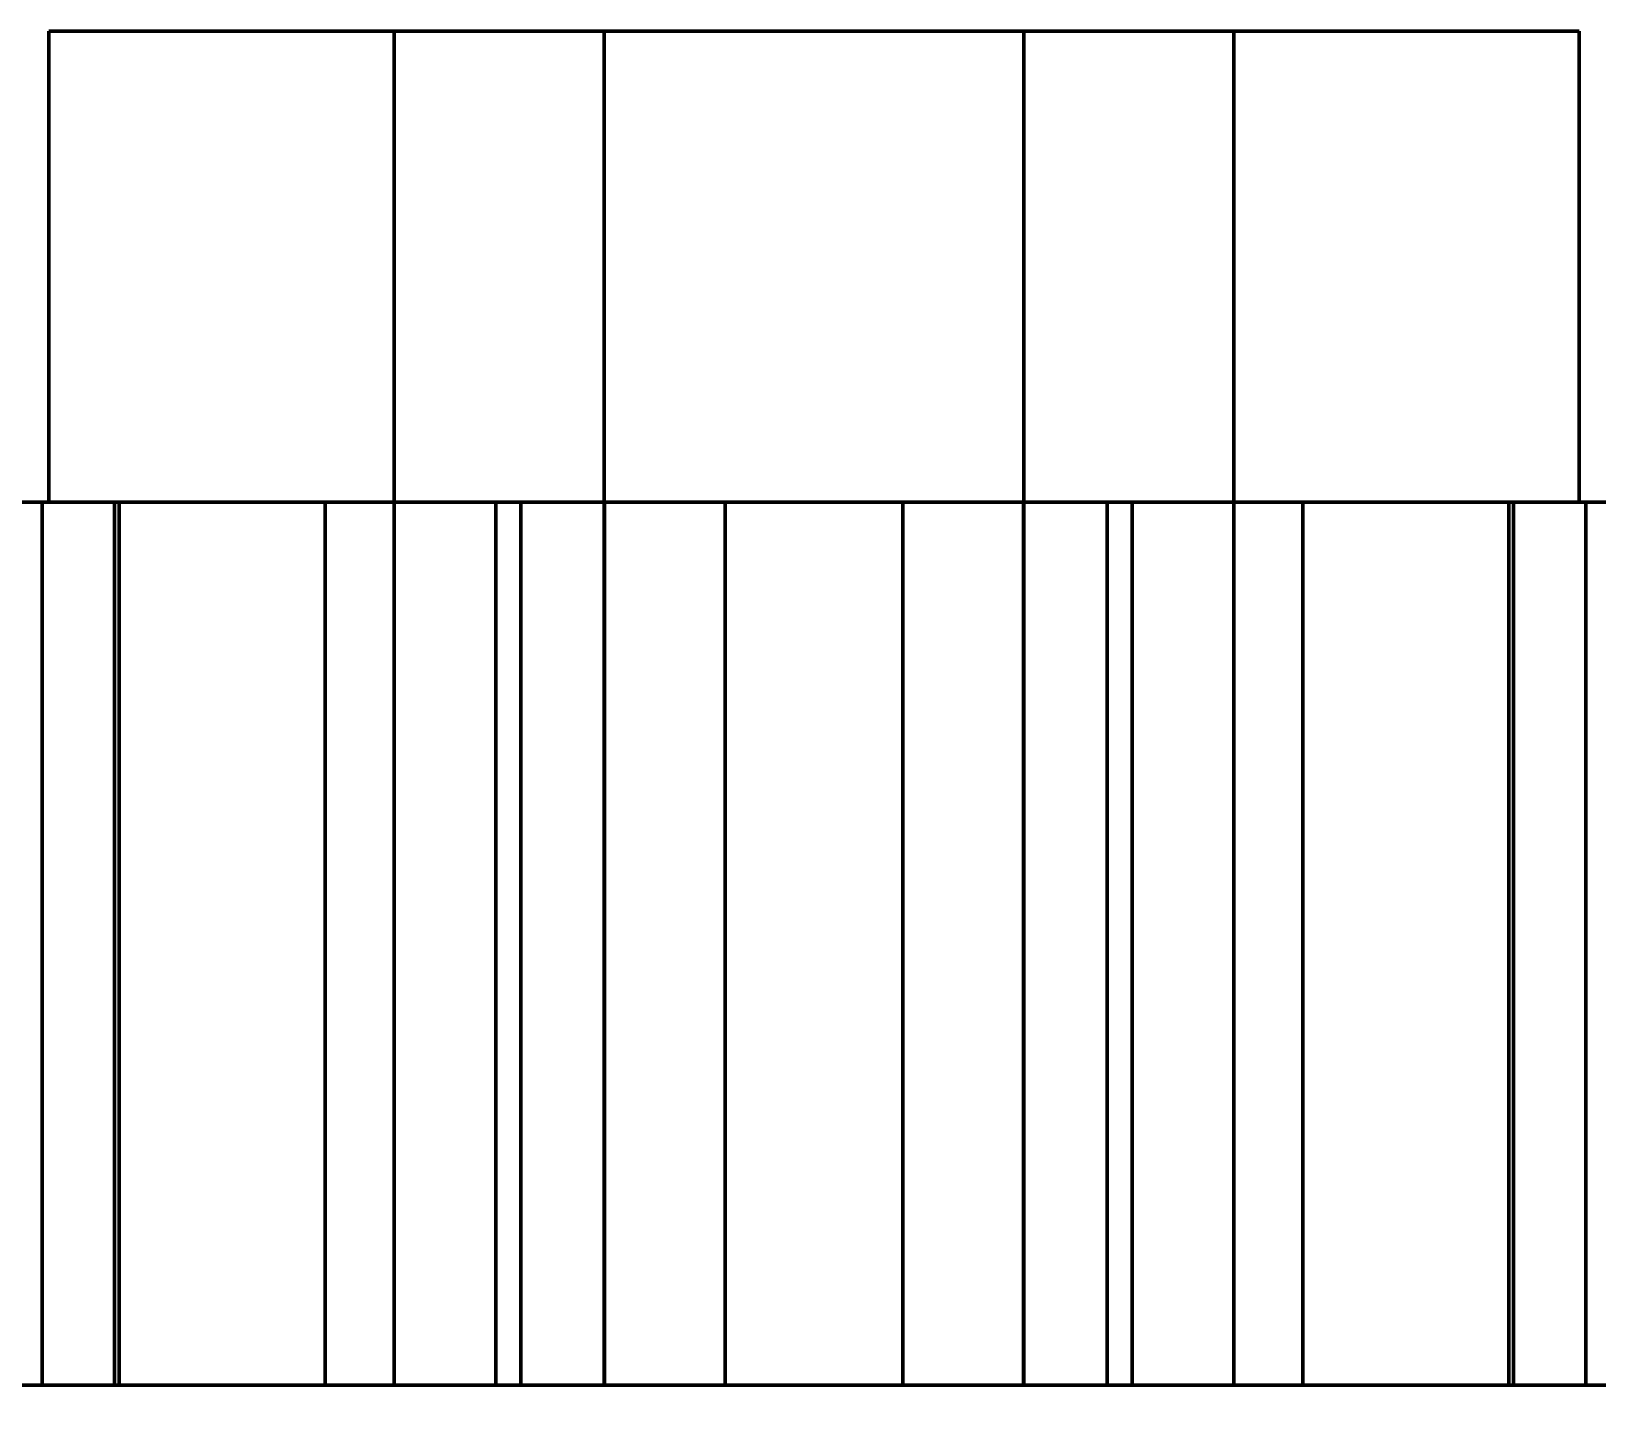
# Model space of a CAD drawing. Header units: millimetres. Extents: x 0 to 297, y 0 to 210.
# Drawn here: x 54.45 to 81.04, y 147.4 to 170.86 of the extents above; entities that cross this region are included whole.
import ezdxf

# ---------------------------------------------------------------- set-up
doc = ezdxf.new("R2010")
doc.units = ezdxf.units.MM
doc.linetypes.add('DASHED', pattern=[1.524, 1.27, -0.254])
for name, color, linetype, lineweight in [('COTAS', 7, 'CONTINUOUS', 25), ('OCULTA', 8, 'DASHED', 25), ('VISIBLE', 7, 'CONTINUOUS', 50)]:
    doc.layers.add(name, color=color, linetype=linetype, lineweight=lineweight)
doc.dimstyles.new('F3D_1000', dxfattribs={"dimtxt": 3.5, "dimasz": 2.5, "dimexe": 1.5, "dimexo": 1, "dimgap": 0.9, "dimtad": 1, "dimdec": 1, "dimdsep": 46, "dimcen": 2.5, "dimazin": 3, "dimtfac": 1, "dimtmove": 0, "dimatfit": 3})

msp = doc.modelspace()

# ---------------------------------------------------------------- linework, layer by layer
at = {"layer": 'OCULTA'}
for p, q in [((54.745, 170.864), (54.773, 170.864)), ((54.773, 170.864), (54.857, 170.864)), ((54.857, 170.864), (54.995, 170.864)), ((54.995, 170.864), (55.188, 170.864)), ((55.188, 170.864), (55.435, 170.864)), ((55.435, 170.864), (55.735, 170.864)), ((55.735, 170.864), (56.086, 170.864)), ((56.086, 170.864), (56.487, 170.864)), ((56.487, 170.864), (56.936, 170.864)), ((56.936, 170.864), (57.432, 170.864)), ((57.432, 170.864), (57.971, 170.864)), ((57.971, 170.864), (58.553, 170.864)), ((58.553, 170.864), (59.174, 170.864)), ((59.174, 170.864), (59.831, 170.864)), ((59.831, 170.864), (60.523, 170.864)), ((60.523, 170.864), (61.245, 170.864)), ((64.18, 170.864), (60.615, 170.864)), ((61.245, 170.864), (61.996, 170.864)), ((61.996, 170.864), (62.77, 170.864)), ((62.77, 170.864), (63.567, 170.864)), ((63.567, 170.864), (64.381, 170.864)), ((64.18, 147.864), (64.18, 170.864)), ((64.18, 170.864), (71.31, 170.864)), ((64.381, 170.864), (65.209, 170.864)), ((65.209, 170.864), (66.048, 170.864)), ((66.048, 170.864), (66.895, 170.864)), ((66.895, 170.864), (67.745, 170.864)), ((67.745, 170.864), (68.596, 170.864)), ((68.596, 170.864), (69.442, 170.864)), ((69.442, 170.864), (70.282, 170.864)), ((70.282, 170.864), (71.11, 170.864)), ((71.11, 170.864), (71.924, 170.864)), ((71.31, 147.864), (71.31, 170.864)), ((71.31, 170.864), (74.876, 170.864)), ((71.924, 170.864), (72.72, 170.864)), ((72.72, 170.864), (73.495, 170.864)), ((73.495, 170.864), (74.245, 170.864)), ((74.968, 170.864), (74.245, 170.864)), ((74.968, 170.864), (75.659, 170.864)), ((75.659, 170.864), (76.317, 170.864)), ((76.938, 170.864), (76.317, 170.864)), ((76.938, 170.864), (77.519, 170.864)), ((77.519, 170.864), (78.059, 170.864)), ((78.554, 170.864), (78.059, 170.864)), ((78.554, 170.864), (79.004, 170.864)), ((79.405, 170.864), (79.004, 170.864)), ((79.756, 170.864), (79.405, 170.864)), ((79.756, 170.864), (80.055, 170.864)), ((80.302, 170.864), (80.055, 170.864)), ((80.496, 170.864), (80.302, 170.864)), ((80.634, 170.864), (80.496, 170.864)), ((80.717, 170.864), (80.634, 170.864)), ((80.745, 170.864), (80.717, 170.864)), ((54.314, 162.864), (54.822, 162.864)), ((54.586, 162.864), (54.589, 162.864)), ((54.586, 162.864), (54.592, 162.864)), ((54.589, 162.864), (54.603, 162.864)), ((54.592, 162.864), (54.607, 162.864)), ((54.603, 162.864), (54.627, 162.864)), ((54.607, 162.864), (54.633, 162.864)), ((54.627, 162.864), (54.661, 162.864)), ((54.633, 147.864), (54.633, 162.864)), ((54.633, 162.864), (54.957, 162.864)), ((54.661, 162.864), (54.707, 162.864)), ((54.707, 162.864), (54.765, 162.864)), ((54.745, 162.864), (54.773, 162.864)), ((54.765, 162.864), (54.835, 162.864)), ((54.773, 162.864), (54.857, 162.864)), ((54.822, 162.864), (55.338, 162.864)), ((54.835, 162.864), (54.919, 162.864)), ((54.857, 162.864), (54.995, 162.864)), ((54.919, 162.864), (55.021, 162.864)), ((54.957, 162.864), (55.283, 162.864)), ((54.995, 162.864), (55.188, 162.864)), ((55.021, 162.864), (55.147, 162.864)), ((55.147, 162.864), (55.862, 162.864)), ((55.188, 162.864), (55.435, 162.864)), ((55.283, 162.864), (55.611, 162.864)), ((55.338, 162.864), (55.862, 162.864)), ((55.435, 162.864), (55.735, 162.864)), ((55.611, 162.864), (55.94, 162.864)), ((55.735, 162.864), (56.086, 162.864)), ((55.94, 147.864), (55.94, 162.864)), ((55.94, 162.864), (56.235, 162.864)), ((56.086, 162.864), (56.487, 162.864)), ((56.235, 162.864), (56.521, 162.864)), ((56.487, 162.864), (56.936, 162.864)), ((56.799, 162.864), (56.521, 162.864)), ((56.799, 162.864), (57.066, 162.864)), ((56.936, 162.864), (57.432, 162.864)), ((57.324, 162.864), (57.066, 162.864)), ((57.324, 162.864), (57.572, 162.864)), ((57.432, 162.864), (57.971, 162.864)), ((57.81, 162.864), (57.572, 162.864)), ((57.81, 162.864), (58.035, 162.864)), ((57.971, 162.864), (58.553, 162.864)), ((58.249, 162.864), (58.035, 162.864)), ((58.249, 162.864), (58.45, 162.864)), ((58.636, 162.864), (58.45, 162.864)), ((58.553, 162.864), (59.174, 162.864)), ((58.803, 162.864), (58.636, 162.864)), ((58.803, 162.864), (58.944, 162.864)), ((59.443, 162.864), (58.944, 162.864)), ((59.174, 162.864), (59.831, 162.864)), ((59.443, 147.864), (59.443, 162.864)), ((59.443, 162.864), (60.014, 162.864)), ((59.831, 162.864), (60.523, 162.864)), ((60.014, 162.864), (60.589, 162.864)), ((60.523, 162.864), (61.245, 162.864)), ((60.589, 162.864), (61.168, 162.864)), ((61.168, 162.864), (61.752, 162.864)), ((61.245, 162.864), (61.996, 162.864)), ((61.752, 162.864), (62.339, 162.864)), ((61.966, 162.864), (61.976, 162.864)), ((61.966, 162.864), (61.975, 162.864)), ((61.975, 162.864), (61.999, 162.864)), ((61.976, 162.864), (62.014, 162.864)), ((61.996, 162.864), (62.77, 162.864)), ((61.999, 162.864), (62.038, 162.864)), ((62.014, 162.864), (62.339, 162.864)), ((62.038, 162.864), (62.089, 162.864)), ((62.089, 162.864), (62.153, 162.864)), ((62.153, 162.864), (62.228, 162.864)), ((62.228, 162.864), (62.315, 162.864)), ((62.315, 162.864), (62.412, 162.864)), ((62.412, 162.864), (62.52, 162.864)), ((62.52, 162.864), (62.638, 162.864)), ((62.638, 162.864), (62.766, 162.864)), ((62.766, 147.864), (62.766, 162.864)), ((62.766, 162.864), (63.12, 162.864)), ((62.77, 162.864), (63.567, 162.864)), ((63.12, 162.864), (63.476, 162.864)), ((63.476, 162.864), (63.832, 162.864)), ((63.567, 162.864), (64.381, 162.864)), ((63.832, 162.864), (64.189, 162.864)), ((64.189, 147.864), (64.189, 162.864)), ((64.189, 162.864), (64.409, 162.864)), ((64.381, 162.864), (65.209, 162.864)), ((64.409, 162.864), (64.62, 162.864)), ((64.62, 162.864), (64.82, 162.864)), ((64.82, 162.864), (65.01, 162.864)), ((65.19, 162.864), (65.01, 162.864)), ((65.358, 162.864), (65.19, 162.864)), ((65.209, 162.864), (66.048, 162.864)), ((65.515, 162.864), (65.358, 162.864)), ((65.66, 162.864), (65.515, 162.864)), ((65.791, 162.864), (65.66, 162.864)), ((65.791, 162.864), (65.909, 162.864)), ((66.01, 162.864), (65.909, 162.864)), ((66.092, 162.864), (66.01, 162.864)), ((66.048, 162.864), (66.895, 162.864)), ((66.145, 162.864), (66.092, 162.864)), ((66.236, 162.864), (66.145, 162.864)), ((66.236, 147.864), (66.236, 162.864)), ((66.236, 162.864), (66.84, 162.864)), ((66.84, 162.864), (67.443, 162.864)), ((66.895, 162.864), (67.745, 162.864)), ((67.443, 162.864), (68.047, 162.864)), ((67.745, 162.864), (68.596, 162.864)), ((68.047, 162.864), (68.651, 162.864)), ((68.596, 162.864), (69.442, 162.864)), ((68.651, 162.864), (69.254, 162.864)), ((69.254, 147.864), (69.254, 162.864)), ((69.254, 162.864), (69.345, 162.864)), ((69.345, 162.864), (69.399, 162.864)), ((69.399, 162.864), (69.481, 162.864)), ((69.442, 162.864), (70.282, 162.864)), ((69.481, 162.864), (69.582, 162.864)), ((69.582, 162.864), (69.699, 162.864)), ((69.699, 162.864), (69.831, 162.864)), ((69.831, 162.864), (69.976, 162.864)), ((69.976, 162.864), (70.132, 162.864)), ((70.132, 162.864), (70.301, 162.864)), ((70.282, 162.864), (71.11, 162.864)), ((70.301, 162.864), (70.48, 162.864)), ((70.48, 162.864), (70.671, 162.864)), ((70.671, 162.864), (70.871, 162.864)), ((70.871, 162.864), (71.082, 162.864)), ((71.082, 162.864), (71.302, 162.864)), ((71.11, 162.864), (71.924, 162.864)), ((71.302, 147.864), (71.302, 162.864)), ((71.302, 162.864), (71.659, 162.864)), ((71.659, 162.864), (72.015, 162.864)), ((71.924, 162.864), (72.72, 162.864)), ((72.015, 162.864), (72.37, 162.864)), ((72.37, 162.864), (72.725, 162.864)), ((72.72, 162.864), (73.495, 162.864)), ((72.725, 147.864), (72.725, 162.864)), ((72.853, 162.864), (72.725, 162.864)), ((72.853, 162.864), (72.971, 162.864)), ((73.079, 162.864), (72.971, 162.864)), ((73.176, 162.864), (73.079, 162.864)), ((73.151, 162.864), (73.477, 162.864)), ((73.151, 162.864), (73.739, 162.864)), ((73.262, 162.864), (73.176, 162.864)), ((73.338, 162.864), (73.262, 162.864)), ((73.338, 162.864), (73.401, 162.864)), ((73.453, 162.864), (73.401, 162.864)), ((73.491, 162.864), (73.453, 162.864)), ((73.515, 162.864), (73.477, 162.864)), ((73.516, 162.864), (73.491, 162.864)), ((73.495, 162.864), (74.245, 162.864)), ((73.525, 162.864), (73.515, 162.864)), ((73.525, 162.864), (73.516, 162.864)), ((73.739, 162.864), (74.322, 162.864)), ((74.968, 162.864), (74.245, 162.864)), ((74.322, 162.864), (74.902, 162.864)), ((74.902, 162.864), (75.477, 162.864)), ((74.968, 162.864), (75.659, 162.864)), ((75.477, 162.864), (76.047, 162.864)), ((75.659, 162.864), (76.317, 162.864)), ((76.047, 147.864), (76.047, 162.864)), ((76.047, 162.864), (76.547, 162.864)), ((76.938, 162.864), (76.317, 162.864)), ((76.547, 162.864), (76.688, 162.864)), ((76.688, 162.864), (76.855, 162.864)), ((76.855, 162.864), (77.041, 162.864)), ((76.938, 162.864), (77.519, 162.864)), ((77.041, 162.864), (77.241, 162.864)), ((77.241, 162.864), (77.455, 162.864)), ((77.455, 162.864), (77.681, 162.864)), ((77.519, 162.864), (78.059, 162.864)), ((77.681, 162.864), (77.918, 162.864)), ((77.918, 162.864), (78.166, 162.864)), ((78.554, 162.864), (78.059, 162.864)), ((78.166, 162.864), (78.424, 162.864)), ((78.424, 162.864), (78.692, 162.864)), ((78.554, 162.864), (79.004, 162.864)), ((78.692, 162.864), (78.969, 162.864)), ((78.969, 162.864), (79.255, 162.864)), ((79.405, 162.864), (79.004, 162.864)), ((79.255, 162.864), (79.55, 162.864)), ((79.756, 162.864), (79.405, 162.864)), ((79.55, 147.864), (79.55, 162.864)), ((79.88, 162.864), (79.55, 162.864)), ((80.344, 162.864), (79.629, 162.864)), ((79.629, 162.864), (80.152, 162.864)), ((79.756, 162.864), (80.055, 162.864)), ((79.88, 162.864), (80.208, 162.864)), ((80.302, 162.864), (80.055, 162.864)), ((80.152, 162.864), (80.668, 162.864)), ((80.208, 162.864), (80.534, 162.864)), ((80.496, 162.864), (80.302, 162.864)), ((80.344, 162.864), (80.47, 162.864)), ((80.571, 162.864), (80.47, 162.864)), ((80.634, 162.864), (80.496, 162.864)), ((80.858, 162.864), (80.534, 162.864)), ((80.656, 162.864), (80.571, 162.864)), ((80.717, 162.864), (80.634, 162.864)), ((80.726, 162.864), (80.656, 162.864)), ((80.668, 162.864), (81.176, 162.864)), ((80.745, 162.864), (80.717, 162.864)), ((80.784, 162.864), (80.726, 162.864)), ((80.829, 162.864), (80.784, 162.864)), ((80.864, 162.864), (80.829, 162.864)), ((80.858, 147.864), (80.858, 162.864)), ((80.858, 162.864), (80.883, 162.864)), ((80.864, 162.864), (80.888, 162.864)), ((80.899, 162.864), (80.883, 162.864)), ((80.901, 162.864), (80.888, 162.864)), ((80.905, 162.864), (80.899, 162.864)), ((80.905, 162.864), (80.901, 162.864)), ((54.314, 147.864), (54.822, 147.864)), ((54.586, 147.864), (54.589, 147.864)), ((54.586, 147.864), (54.592, 147.864)), ((54.589, 147.864), (54.603, 147.864)), ((54.592, 147.864), (54.607, 147.864)), ((54.603, 147.864), (54.627, 147.864)), ((54.607, 147.864), (54.633, 147.864)), ((54.627, 147.864), (54.661, 147.864)), ((54.633, 147.864), (54.957, 147.864)), ((54.661, 147.864), (54.707, 147.864)), ((54.707, 147.864), (54.765, 147.864)), ((54.765, 147.864), (54.835, 147.864)), ((54.822, 147.864), (55.338, 147.864)), ((54.835, 147.864), (54.919, 147.864)), ((54.919, 147.864), (55.021, 147.864)), ((54.957, 147.864), (55.283, 147.864)), ((55.021, 147.864), (55.147, 147.864)), ((55.147, 147.864), (55.862, 147.864)), ((55.283, 147.864), (55.611, 147.864)), ((55.338, 147.864), (55.862, 147.864)), ((55.611, 147.864), (55.94, 147.864)), ((55.94, 147.864), (56.235, 147.864)), ((56.235, 147.864), (56.521, 147.864)), ((56.799, 147.864), (56.521, 147.864)), ((56.799, 147.864), (57.066, 147.864)), ((57.324, 147.864), (57.066, 147.864)), ((57.324, 147.864), (57.572, 147.864)), ((57.81, 147.864), (57.572, 147.864)), ((57.81, 147.864), (58.035, 147.864)), ((58.249, 147.864), (58.035, 147.864)), ((58.249, 147.864), (58.45, 147.864)), ((58.636, 147.864), (58.45, 147.864)), ((58.803, 147.864), (58.636, 147.864)), ((58.803, 147.864), (58.944, 147.864)), ((59.443, 147.864), (58.944, 147.864)), ((59.443, 147.864), (60.014, 147.864)), ((60.014, 147.864), (60.589, 147.864)), ((60.589, 147.864), (61.168, 147.864)), ((64.18, 147.864), (60.615, 147.864)), ((61.168, 147.864), (61.752, 147.864)), ((61.752, 147.864), (62.339, 147.864)), ((61.966, 147.864), (61.976, 147.864)), ((61.966, 147.864), (61.975, 147.864)), ((61.975, 147.864), (61.999, 147.864)), ((61.976, 147.864), (62.014, 147.864)), ((61.999, 147.864), (62.038, 147.864)), ((62.014, 147.864), (62.339, 147.864)), ((62.038, 147.864), (62.089, 147.864)), ((62.089, 147.864), (62.153, 147.864)), ((62.153, 147.864), (62.228, 147.864)), ((62.228, 147.864), (62.315, 147.864)), ((62.315, 147.864), (62.412, 147.864)), ((62.412, 147.864), (62.52, 147.864)), ((62.52, 147.864), (62.638, 147.864)), ((62.638, 147.864), (62.766, 147.864)), ((62.766, 147.864), (63.12, 147.864)), ((63.12, 147.864), (63.476, 147.864)), ((63.476, 147.864), (63.832, 147.864)), ((63.832, 147.864), (64.189, 147.864)), ((64.18, 147.864), (71.31, 147.864)), ((64.189, 147.864), (64.409, 147.864)), ((64.409, 147.864), (64.62, 147.864)), ((64.62, 147.864), (64.82, 147.864)), ((64.82, 147.864), (65.01, 147.864)), ((65.19, 147.864), (65.01, 147.864)), ((65.358, 147.864), (65.19, 147.864)), ((65.515, 147.864), (65.358, 147.864)), ((65.66, 147.864), (65.515, 147.864)), ((65.791, 147.864), (65.66, 147.864)), ((65.791, 147.864), (65.909, 147.864)), ((66.01, 147.864), (65.909, 147.864)), ((66.092, 147.864), (66.01, 147.864)), ((66.145, 147.864), (66.092, 147.864)), ((66.236, 147.864), (66.145, 147.864)), ((66.236, 147.864), (66.84, 147.864)), ((66.84, 147.864), (67.443, 147.864)), ((67.443, 147.864), (68.047, 147.864)), ((68.047, 147.864), (68.651, 147.864)), ((68.651, 147.864), (69.254, 147.864)), ((69.254, 147.864), (69.345, 147.864)), ((69.345, 147.864), (69.399, 147.864)), ((69.399, 147.864), (69.481, 147.864)), ((69.481, 147.864), (69.582, 147.864)), ((69.582, 147.864), (69.699, 147.864)), ((69.699, 147.864), (69.831, 147.864)), ((69.831, 147.864), (69.976, 147.864)), ((69.976, 147.864), (70.132, 147.864)), ((70.132, 147.864), (70.301, 147.864)), ((70.301, 147.864), (70.48, 147.864)), ((70.48, 147.864), (70.671, 147.864)), ((70.671, 147.864), (70.871, 147.864)), ((70.871, 147.864), (71.082, 147.864)), ((71.082, 147.864), (71.302, 147.864)), ((71.302, 147.864), (71.659, 147.864)), ((71.31, 147.864), (74.876, 147.864)), ((71.659, 147.864), (72.015, 147.864)), ((72.015, 147.864), (72.37, 147.864)), ((72.37, 147.864), (72.725, 147.864)), ((72.853, 147.864), (72.725, 147.864)), ((72.853, 147.864), (72.971, 147.864)), ((73.079, 147.864), (72.971, 147.864)), ((73.176, 147.864), (73.079, 147.864)), ((73.151, 147.864), (73.477, 147.864)), ((73.151, 147.864), (73.739, 147.864)), ((73.262, 147.864), (73.176, 147.864)), ((73.338, 147.864), (73.262, 147.864)), ((73.338, 147.864), (73.401, 147.864)), ((73.453, 147.864), (73.401, 147.864)), ((73.491, 147.864), (73.453, 147.864)), ((73.515, 147.864), (73.477, 147.864)), ((73.516, 147.864), (73.491, 147.864)), ((73.525, 147.864), (73.515, 147.864)), ((73.525, 147.864), (73.516, 147.864)), ((73.739, 147.864), (74.322, 147.864)), ((74.322, 147.864), (74.902, 147.864)), ((74.902, 147.864), (75.477, 147.864)), ((75.477, 147.864), (76.047, 147.864)), ((76.047, 147.864), (76.547, 147.864)), ((76.547, 147.864), (76.688, 147.864)), ((76.688, 147.864), (76.855, 147.864)), ((76.855, 147.864), (77.041, 147.864)), ((77.041, 147.864), (77.241, 147.864)), ((77.241, 147.864), (77.455, 147.864)), ((77.455, 147.864), (77.681, 147.864)), ((77.681, 147.864), (77.918, 147.864)), ((77.918, 147.864), (78.166, 147.864)), ((78.166, 147.864), (78.424, 147.864)), ((78.424, 147.864), (78.692, 147.864)), ((78.692, 147.864), (78.969, 147.864)), ((78.969, 147.864), (79.255, 147.864)), ((79.255, 147.864), (79.55, 147.864)), ((79.88, 147.864), (79.55, 147.864)), ((80.344, 147.864), (79.629, 147.864)), ((79.629, 147.864), (80.152, 147.864)), ((79.88, 147.864), (80.208, 147.864)), ((80.152, 147.864), (80.668, 147.864)), ((80.208, 147.864), (80.534, 147.864)), ((80.344, 147.864), (80.47, 147.864)), ((80.571, 147.864), (80.47, 147.864)), ((80.858, 147.864), (80.534, 147.864)), ((80.656, 147.864), (80.571, 147.864)), ((80.726, 147.864), (80.656, 147.864)), ((80.668, 147.864), (81.176, 147.864)), ((80.784, 147.864), (80.726, 147.864)), ((80.829, 147.864), (80.784, 147.864)), ((80.864, 147.864), (80.829, 147.864)), ((80.858, 147.864), (80.883, 147.864)), ((80.864, 147.864), (80.888, 147.864)), ((80.899, 147.864), (80.883, 147.864)), ((80.901, 147.864), (80.888, 147.864)), ((80.905, 147.864), (80.899, 147.864)), ((80.905, 147.864), (80.901, 147.864))]:
    msp.add_line(p, q, dxfattribs=at)
at = {"layer": 'VISIBLE'}
for p, q in [((54.773, 170.864), (54.745, 170.864)), ((54.745, 162.864), (54.745, 170.864)), ((54.745, 170.864), (54.745, 170.864)), ((54.745, 170.864), (54.745, 170.864)), ((54.745, 170.864), (80.745, 170.864)), ((54.857, 170.864), (54.773, 170.864)), ((54.995, 170.864), (54.857, 170.864)), ((55.188, 170.864), (54.995, 170.864)), ((55.435, 170.864), (55.188, 170.864)), ((55.435, 170.864), (55.735, 170.864)), ((56.086, 170.864), (55.735, 170.864)), ((56.487, 170.864), (56.086, 170.864)), ((56.487, 170.864), (56.936, 170.864)), ((57.432, 170.864), (56.936, 170.864)), ((57.432, 170.864), (57.971, 170.864)), ((57.971, 170.864), (58.553, 170.864)), ((59.174, 170.864), (58.553, 170.864)), ((59.174, 170.864), (59.831, 170.864)), ((59.831, 170.864), (60.523, 170.864)), ((61.245, 170.864), (60.523, 170.864)), ((60.615, 147.864), (60.615, 170.864)), ((60.615, 170.864), (64.18, 170.864)), ((61.245, 170.864), (61.996, 170.864)), ((61.996, 170.864), (62.77, 170.864)), ((62.77, 170.864), (63.567, 170.864)), ((63.567, 170.864), (64.381, 170.864)), ((64.18, 147.864), (64.18, 170.864)), ((64.18, 170.864), (71.31, 170.864)), ((64.381, 170.864), (65.209, 170.864)), ((65.209, 170.864), (66.048, 170.864)), ((66.048, 170.864), (66.895, 170.864)), ((66.895, 170.864), (67.745, 170.864)), ((67.745, 170.864), (68.596, 170.864)), ((68.596, 170.864), (69.442, 170.864)), ((69.442, 170.864), (70.282, 170.864)), ((70.282, 170.864), (71.11, 170.864)), ((71.11, 170.864), (71.924, 170.864)), ((71.31, 147.864), (71.31, 170.864)), ((71.31, 170.864), (74.876, 170.864)), ((71.924, 170.864), (72.72, 170.864)), ((72.72, 170.864), (73.495, 170.864)), ((73.495, 170.864), (74.245, 170.864)), ((74.245, 170.864), (74.968, 170.864)), ((74.876, 147.864), (74.876, 170.864)), ((74.968, 170.864), (75.659, 170.864)), ((75.659, 170.864), (76.317, 170.864)), ((76.317, 170.864), (76.938, 170.864)), ((76.938, 170.864), (77.519, 170.864)), ((77.519, 170.864), (78.059, 170.864)), ((78.059, 170.864), (78.554, 170.864)), ((78.554, 170.864), (79.004, 170.864)), ((79.004, 170.864), (79.405, 170.864)), ((79.405, 170.864), (79.756, 170.864)), ((79.756, 170.864), (80.055, 170.864)), ((80.055, 170.864), (80.302, 170.864)), ((80.302, 170.864), (80.496, 170.864)), ((80.496, 170.864), (80.634, 170.864)), ((80.634, 170.864), (80.717, 170.864)), ((80.717, 170.864), (80.745, 170.864)), ((80.745, 170.864), (80.745, 170.864)), ((80.745, 170.864), (80.745, 170.864)), ((80.745, 170.864), (80.745, 162.864)), ((37.745, 162.864), (54.745, 162.864)), ((54.314, 162.864), (54.822, 162.864)), ((54.592, 162.864), (54.586, 162.864)), ((54.589, 162.864), (54.586, 162.864)), ((54.603, 162.864), (54.589, 162.864)), ((54.607, 162.864), (54.592, 162.864)), ((54.603, 162.864), (54.627, 162.864)), ((54.607, 162.864), (54.633, 162.864)), ((54.661, 162.864), (54.627, 162.864)), ((54.633, 147.864), (54.633, 162.864)), ((54.957, 162.864), (54.633, 162.864)), ((54.707, 162.864), (54.661, 162.864)), ((54.765, 162.864), (54.707, 162.864)), ((54.773, 162.864), (54.745, 162.864)), ((54.745, 162.864), (54.745, 162.864)), ((54.745, 162.864), (54.745, 162.864)), ((54.745, 162.864), (54.745, 162.864)), ((54.745, 162.864), (54.745, 162.864)), ((54.745, 162.864), (54.745, 162.864)), ((54.745, 162.864), (54.745, 162.864)), ((54.745, 162.864), (54.745, 162.864)), ((54.745, 162.864), (54.745, 162.864)), ((54.745, 162.864), (54.745, 162.864)), ((54.745, 162.864), (54.745, 162.864)), ((54.745, 162.864), (54.745, 162.864)), ((54.745, 162.864), (54.745, 162.864)), ((54.745, 162.864), (54.745, 162.864)), ((54.745, 162.864), (54.745, 162.864)), ((54.745, 162.864), (54.745, 162.864)), ((54.745, 162.864), (54.745, 162.864)), ((54.835, 162.864), (54.765, 162.864)), ((54.857, 162.864), (54.773, 162.864)), ((54.822, 162.864), (55.338, 162.864)), ((54.919, 162.864), (54.835, 162.864)), ((54.995, 162.864), (54.857, 162.864)), ((55.021, 162.864), (54.919, 162.864)), ((54.957, 162.864), (55.283, 162.864)), ((55.188, 162.864), (54.995, 162.864)), ((55.021, 162.864), (55.147, 162.864)), ((55.862, 162.864), (55.147, 162.864)), ((55.435, 162.864), (55.188, 162.864)), ((55.283, 162.864), (55.611, 162.864)), ((55.338, 162.864), (55.862, 162.864)), ((55.435, 162.864), (55.735, 162.864)), ((55.94, 162.864), (55.611, 162.864)), ((56.086, 162.864), (55.735, 162.864)), ((55.862, 147.864), (55.862, 162.864)), ((55.862, 147.864), (55.862, 162.864)), ((55.94, 147.864), (55.94, 162.864)), ((55.94, 162.864), (56.235, 162.864)), ((56.487, 162.864), (56.086, 162.864)), ((56.235, 162.864), (56.521, 162.864)), ((56.487, 162.864), (56.936, 162.864)), ((56.521, 162.864), (56.799, 162.864)), ((56.799, 162.864), (57.066, 162.864)), ((57.432, 162.864), (56.936, 162.864)), ((57.066, 162.864), (57.324, 162.864)), ((57.324, 162.864), (57.572, 162.864)), ((57.432, 162.864), (57.971, 162.864)), ((57.572, 162.864), (57.81, 162.864)), ((57.81, 162.864), (58.035, 162.864)), ((57.971, 162.864), (58.553, 162.864)), ((58.035, 162.864), (58.249, 162.864)), ((58.249, 162.864), (58.45, 162.864)), ((58.45, 162.864), (58.636, 162.864)), ((59.174, 162.864), (58.553, 162.864)), ((58.636, 162.864), (58.803, 162.864)), ((58.803, 162.864), (58.944, 162.864)), ((58.944, 162.864), (59.443, 162.864)), ((59.174, 162.864), (59.831, 162.864)), ((59.443, 147.864), (59.443, 162.864)), ((59.443, 162.864), (60.014, 162.864)), ((59.831, 162.864), (60.523, 162.864)), ((60.014, 162.864), (60.589, 162.864)), ((61.245, 162.864), (60.523, 162.864)), ((60.589, 162.864), (61.168, 162.864)), ((61.168, 162.864), (61.752, 162.864)), ((61.245, 162.864), (61.996, 162.864)), ((61.752, 162.864), (62.339, 162.864)), ((61.975, 162.864), (61.966, 162.864)), ((61.976, 162.864), (61.966, 162.864)), ((61.999, 162.864), (61.975, 162.864)), ((62.014, 162.864), (61.976, 162.864)), ((61.996, 162.864), (62.77, 162.864)), ((62.038, 162.864), (61.999, 162.864)), ((62.014, 162.864), (62.339, 162.864)), ((62.089, 162.864), (62.038, 162.864)), ((62.089, 162.864), (62.153, 162.864)), ((62.228, 162.864), (62.153, 162.864)), ((62.315, 162.864), (62.228, 162.864)), ((62.412, 162.864), (62.315, 162.864)), ((62.339, 147.864), (62.339, 162.864)), ((62.339, 147.864), (62.339, 162.864)), ((62.52, 162.864), (62.412, 162.864)), ((62.52, 162.864), (62.638, 162.864)), ((62.766, 162.864), (62.638, 162.864)), ((62.766, 147.864), (62.766, 162.864)), ((62.766, 162.864), (63.12, 162.864)), ((62.77, 162.864), (63.567, 162.864)), ((63.12, 162.864), (63.476, 162.864)), ((63.476, 162.864), (63.832, 162.864)), ((63.567, 162.864), (64.381, 162.864)), ((63.832, 162.864), (64.189, 162.864)), ((64.189, 147.864), (64.189, 162.864)), ((64.189, 162.864), (64.409, 162.864)), ((64.381, 162.864), (65.209, 162.864)), ((64.409, 162.864), (64.62, 162.864)), ((64.62, 162.864), (64.82, 162.864)), ((64.82, 162.864), (65.01, 162.864)), ((65.01, 162.864), (65.19, 162.864)), ((65.19, 162.864), (65.358, 162.864)), ((65.209, 162.864), (66.048, 162.864)), ((65.358, 162.864), (65.515, 162.864)), ((65.515, 162.864), (65.66, 162.864)), ((65.66, 162.864), (65.791, 162.864)), ((65.791, 162.864), (65.909, 162.864)), ((65.909, 162.864), (66.01, 162.864)), ((66.01, 162.864), (66.092, 162.864)), ((66.048, 162.864), (66.895, 162.864)), ((66.092, 162.864), (66.145, 162.864)), ((66.145, 162.864), (66.236, 162.864)), ((66.236, 147.864), (66.236, 162.864)), ((66.236, 162.864), (66.84, 162.864)), ((66.84, 162.864), (67.443, 162.864)), ((66.895, 162.864), (67.745, 162.864)), ((67.443, 162.864), (68.047, 162.864)), ((67.745, 162.864), (68.596, 162.864)), ((68.047, 162.864), (68.651, 162.864)), ((68.596, 162.864), (69.442, 162.864)), ((68.651, 162.864), (69.254, 162.864)), ((69.254, 147.864), (69.254, 162.864)), ((69.345, 162.864), (69.254, 162.864)), ((69.399, 162.864), (69.345, 162.864)), ((69.481, 162.864), (69.399, 162.864)), ((69.442, 162.864), (70.282, 162.864)), ((69.582, 162.864), (69.481, 162.864)), ((69.582, 162.864), (69.699, 162.864)), ((69.831, 162.864), (69.699, 162.864)), ((69.976, 162.864), (69.831, 162.864)), ((70.132, 162.864), (69.976, 162.864)), ((70.301, 162.864), (70.132, 162.864)), ((70.282, 162.864), (71.11, 162.864)), ((70.48, 162.864), (70.301, 162.864)), ((70.48, 162.864), (70.671, 162.864)), ((70.671, 162.864), (70.871, 162.864)), ((70.871, 162.864), (71.082, 162.864)), ((71.082, 162.864), (71.302, 162.864)), ((71.11, 162.864), (71.924, 162.864)), ((71.302, 147.864), (71.302, 162.864)), ((71.302, 162.864), (71.659, 162.864)), ((71.659, 162.864), (72.015, 162.864)), ((71.924, 162.864), (72.72, 162.864)), ((72.015, 162.864), (72.37, 162.864)), ((72.37, 162.864), (72.725, 162.864)), ((72.72, 162.864), (73.495, 162.864)), ((72.725, 147.864), (72.725, 162.864)), ((72.725, 162.864), (72.853, 162.864)), ((72.853, 162.864), (72.971, 162.864)), ((72.971, 162.864), (73.079, 162.864)), ((73.079, 162.864), (73.176, 162.864)), ((73.151, 147.864), (73.151, 162.864)), ((73.151, 162.864), (73.739, 162.864)), ((73.151, 147.864), (73.151, 162.864)), ((73.151, 162.864), (73.477, 162.864)), ((73.176, 162.864), (73.262, 162.864)), ((73.262, 162.864), (73.338, 162.864)), ((73.338, 162.864), (73.401, 162.864)), ((73.401, 162.864), (73.453, 162.864)), ((73.453, 162.864), (73.491, 162.864)), ((73.477, 162.864), (73.515, 162.864)), ((73.491, 162.864), (73.516, 162.864)), ((73.495, 162.864), (74.245, 162.864)), ((73.515, 162.864), (73.525, 162.864)), ((73.516, 162.864), (73.525, 162.864)), ((73.739, 162.864), (74.322, 162.864)), ((74.245, 162.864), (74.968, 162.864)), ((74.322, 162.864), (74.902, 162.864)), ((74.902, 162.864), (75.477, 162.864)), ((74.968, 162.864), (75.659, 162.864)), ((75.477, 162.864), (76.047, 162.864)), ((75.659, 162.864), (76.317, 162.864)), ((76.047, 147.864), (76.047, 162.864)), ((76.547, 162.864), (76.047, 162.864)), ((76.317, 162.864), (76.938, 162.864)), ((76.547, 162.864), (76.688, 162.864)), ((76.855, 162.864), (76.688, 162.864)), ((77.041, 162.864), (76.855, 162.864)), ((76.938, 162.864), (77.519, 162.864)), ((77.041, 162.864), (77.241, 162.864)), ((77.455, 162.864), (77.241, 162.864)), ((77.455, 162.864), (77.681, 162.864)), ((77.519, 162.864), (78.059, 162.864)), ((77.918, 162.864), (77.681, 162.864)), ((77.918, 162.864), (78.166, 162.864)), ((78.059, 162.864), (78.554, 162.864)), ((78.424, 162.864), (78.166, 162.864)), ((78.424, 162.864), (78.692, 162.864)), ((78.554, 162.864), (79.004, 162.864)), ((78.969, 162.864), (78.692, 162.864)), ((78.969, 162.864), (79.255, 162.864)), ((79.004, 162.864), (79.405, 162.864)), ((79.255, 162.864), (79.55, 162.864)), ((79.405, 162.864), (79.756, 162.864)), ((79.55, 147.864), (79.55, 162.864)), ((79.55, 162.864), (79.88, 162.864)), ((79.629, 147.864), (79.629, 162.864)), ((79.629, 162.864), (80.152, 162.864)), ((79.629, 147.864), (79.629, 162.864)), ((79.629, 162.864), (80.344, 162.864)), ((79.756, 162.864), (80.055, 162.864)), ((79.88, 162.864), (80.208, 162.864)), ((80.055, 162.864), (80.302, 162.864)), ((80.152, 162.864), (80.668, 162.864)), ((80.208, 162.864), (80.534, 162.864)), ((80.302, 162.864), (80.496, 162.864)), ((80.344, 162.864), (80.47, 162.864)), ((80.47, 162.864), (80.571, 162.864)), ((80.496, 162.864), (80.634, 162.864)), ((80.534, 162.864), (80.858, 162.864)), ((80.571, 162.864), (80.656, 162.864)), ((80.634, 162.864), (80.717, 162.864)), ((80.656, 162.864), (80.726, 162.864)), ((80.668, 162.864), (81.176, 162.864)), ((80.717, 162.864), (80.745, 162.864)), ((80.726, 162.864), (80.784, 162.864)), ((80.745, 162.864), (80.745, 162.864)), ((80.745, 162.864), (80.745, 162.864)), ((80.745, 162.864), (80.745, 162.864)), ((80.745, 162.864), (80.745, 162.864)), ((80.745, 162.864), (80.745, 162.864)), ((80.745, 162.864), (80.745, 162.864)), ((80.745, 162.864), (80.745, 162.864)), ((80.745, 162.864), (80.745, 162.864)), ((80.745, 162.864), (80.745, 162.864)), ((80.745, 162.864), (80.745, 162.864)), ((80.745, 162.864), (80.745, 162.864)), ((80.745, 162.864), (80.745, 162.864)), ((80.745, 162.864), (80.745, 162.864)), ((80.745, 162.864), (80.745, 162.864)), ((80.745, 162.864), (80.745, 162.864)), ((80.745, 162.864), (80.745, 162.864)), ((80.745, 162.864), (97.745, 162.864)), ((80.784, 162.864), (80.829, 162.864)), ((80.829, 162.864), (80.864, 162.864)), ((80.858, 147.864), (80.858, 162.864)), ((80.858, 162.864), (80.883, 162.864)), ((80.864, 162.864), (80.888, 162.864)), ((80.883, 162.864), (80.899, 162.864)), ((80.888, 162.864), (80.901, 162.864)), ((80.899, 162.864), (80.905, 162.864)), ((80.901, 162.864), (80.905, 162.864)), ((97.745, 147.864), (37.745, 147.864)), ((54.314, 147.864), (54.822, 147.864)), ((54.592, 147.864), (54.586, 147.864)), ((54.589, 147.864), (54.586, 147.864)), ((54.603, 147.864), (54.589, 147.864)), ((54.607, 147.864), (54.592, 147.864)), ((54.603, 147.864), (54.627, 147.864)), ((54.607, 147.864), (54.633, 147.864)), ((54.661, 147.864), (54.627, 147.864)), ((54.957, 147.864), (54.633, 147.864)), ((54.707, 147.864), (54.661, 147.864)), ((54.765, 147.864), (54.707, 147.864)), ((54.835, 147.864), (54.765, 147.864)), ((54.822, 147.864), (55.338, 147.864)), ((54.919, 147.864), (54.835, 147.864)), ((55.021, 147.864), (54.919, 147.864)), ((54.957, 147.864), (55.283, 147.864)), ((55.021, 147.864), (55.147, 147.864)), ((55.862, 147.864), (55.147, 147.864)), ((55.283, 147.864), (55.611, 147.864)), ((55.338, 147.864), (55.862, 147.864)), ((55.94, 147.864), (55.611, 147.864)), ((55.94, 147.864), (56.235, 147.864)), ((56.235, 147.864), (56.521, 147.864)), ((56.521, 147.864), (56.799, 147.864)), ((56.799, 147.864), (57.066, 147.864)), ((57.066, 147.864), (57.324, 147.864)), ((57.324, 147.864), (57.572, 147.864)), ((57.572, 147.864), (57.81, 147.864)), ((57.81, 147.864), (58.035, 147.864)), ((58.035, 147.864), (58.249, 147.864)), ((58.249, 147.864), (58.45, 147.864)), ((58.45, 147.864), (58.636, 147.864)), ((58.636, 147.864), (58.803, 147.864)), ((58.803, 147.864), (58.944, 147.864)), ((58.944, 147.864), (59.443, 147.864)), ((59.443, 147.864), (60.014, 147.864)), ((60.014, 147.864), (60.589, 147.864)), ((60.589, 147.864), (61.168, 147.864)), ((60.615, 147.864), (64.18, 147.864)), ((61.168, 147.864), (61.752, 147.864)), ((61.752, 147.864), (62.339, 147.864)), ((61.975, 147.864), (61.966, 147.864)), ((61.976, 147.864), (61.966, 147.864)), ((61.999, 147.864), (61.975, 147.864)), ((62.014, 147.864), (61.976, 147.864)), ((62.038, 147.864), (61.999, 147.864)), ((62.014, 147.864), (62.339, 147.864)), ((62.089, 147.864), (62.038, 147.864)), ((62.089, 147.864), (62.153, 147.864)), ((62.228, 147.864), (62.153, 147.864)), ((62.315, 147.864), (62.228, 147.864)), ((62.412, 147.864), (62.315, 147.864)), ((62.52, 147.864), (62.412, 147.864)), ((62.52, 147.864), (62.638, 147.864)), ((62.766, 147.864), (62.638, 147.864)), ((62.766, 147.864), (63.12, 147.864)), ((63.12, 147.864), (63.476, 147.864)), ((63.476, 147.864), (63.832, 147.864)), ((63.832, 147.864), (64.189, 147.864)), ((64.18, 147.864), (71.31, 147.864)), ((64.189, 147.864), (64.409, 147.864)), ((64.409, 147.864), (64.62, 147.864)), ((64.62, 147.864), (64.82, 147.864)), ((64.82, 147.864), (65.01, 147.864)), ((65.01, 147.864), (65.19, 147.864)), ((65.19, 147.864), (65.358, 147.864)), ((65.358, 147.864), (65.515, 147.864)), ((65.515, 147.864), (65.66, 147.864)), ((65.66, 147.864), (65.791, 147.864)), ((65.791, 147.864), (65.909, 147.864)), ((65.909, 147.864), (66.01, 147.864)), ((66.01, 147.864), (66.092, 147.864)), ((66.092, 147.864), (66.145, 147.864)), ((66.145, 147.864), (66.236, 147.864)), ((66.236, 147.864), (66.84, 147.864)), ((66.84, 147.864), (67.443, 147.864)), ((67.443, 147.864), (68.047, 147.864)), ((68.047, 147.864), (68.651, 147.864)), ((68.651, 147.864), (69.254, 147.864)), ((69.345, 147.864), (69.254, 147.864)), ((69.399, 147.864), (69.345, 147.864)), ((69.481, 147.864), (69.399, 147.864)), ((69.582, 147.864), (69.481, 147.864)), ((69.582, 147.864), (69.699, 147.864)), ((69.831, 147.864), (69.699, 147.864)), ((69.976, 147.864), (69.831, 147.864)), ((70.132, 147.864), (69.976, 147.864)), ((70.301, 147.864), (70.132, 147.864)), ((70.48, 147.864), (70.301, 147.864)), ((70.48, 147.864), (70.671, 147.864)), ((70.671, 147.864), (70.871, 147.864)), ((70.871, 147.864), (71.082, 147.864)), ((71.082, 147.864), (71.302, 147.864)), ((71.302, 147.864), (71.659, 147.864)), ((71.31, 147.864), (74.876, 147.864)), ((71.659, 147.864), (72.015, 147.864)), ((72.015, 147.864), (72.37, 147.864)), ((72.37, 147.864), (72.725, 147.864)), ((72.725, 147.864), (72.853, 147.864)), ((72.853, 147.864), (72.971, 147.864)), ((72.971, 147.864), (73.079, 147.864)), ((73.079, 147.864), (73.176, 147.864)), ((73.151, 147.864), (73.739, 147.864)), ((73.151, 147.864), (73.477, 147.864)), ((73.176, 147.864), (73.262, 147.864)), ((73.262, 147.864), (73.338, 147.864)), ((73.338, 147.864), (73.401, 147.864)), ((73.401, 147.864), (73.453, 147.864)), ((73.453, 147.864), (73.491, 147.864)), ((73.477, 147.864), (73.515, 147.864)), ((73.491, 147.864), (73.516, 147.864)), ((73.515, 147.864), (73.525, 147.864)), ((73.516, 147.864), (73.525, 147.864)), ((73.739, 147.864), (74.322, 147.864)), ((74.322, 147.864), (74.902, 147.864)), ((74.902, 147.864), (75.477, 147.864)), ((75.477, 147.864), (76.047, 147.864)), ((76.547, 147.864), (76.047, 147.864)), ((76.547, 147.864), (76.688, 147.864)), ((76.855, 147.864), (76.688, 147.864)), ((77.041, 147.864), (76.855, 147.864)), ((77.041, 147.864), (77.241, 147.864)), ((77.455, 147.864), (77.241, 147.864)), ((77.455, 147.864), (77.681, 147.864)), ((77.918, 147.864), (77.681, 147.864)), ((77.918, 147.864), (78.166, 147.864)), ((78.424, 147.864), (78.166, 147.864)), ((78.424, 147.864), (78.692, 147.864)), ((78.969, 147.864), (78.692, 147.864)), ((78.969, 147.864), (79.255, 147.864)), ((79.255, 147.864), (79.55, 147.864)), ((79.55, 147.864), (79.88, 147.864)), ((79.629, 147.864), (80.152, 147.864)), ((79.629, 147.864), (80.344, 147.864)), ((79.88, 147.864), (80.208, 147.864)), ((80.152, 147.864), (80.668, 147.864)), ((80.208, 147.864), (80.534, 147.864)), ((80.344, 147.864), (80.47, 147.864)), ((80.47, 147.864), (80.571, 147.864)), ((80.534, 147.864), (80.858, 147.864)), ((80.571, 147.864), (80.656, 147.864)), ((80.656, 147.864), (80.726, 147.864)), ((80.668, 147.864), (81.176, 147.864)), ((80.726, 147.864), (80.784, 147.864)), ((80.784, 147.864), (80.829, 147.864)), ((80.829, 147.864), (80.864, 147.864)), ((80.858, 147.864), (80.883, 147.864)), ((80.864, 147.864), (80.888, 147.864)), ((80.883, 147.864), (80.899, 147.864)), ((80.888, 147.864), (80.901, 147.864)), ((80.899, 147.864), (80.905, 147.864)), ((80.901, 147.864), (80.905, 147.864))]:
    msp.add_line(p, q, dxfattribs=at)

# ---------------------------------------------------------------- dimensions: what is measured, and where the dimension line sits
at = {"layer": 'COTAS'}
msp.add_linear_dim(base=(37.745, 138.864), p1=(37.745, 147.864), p2=(97.745, 147.864), dimstyle='F3D_1000', dxfattribs=at).render()

doc.saveas('drawing.dxf')
